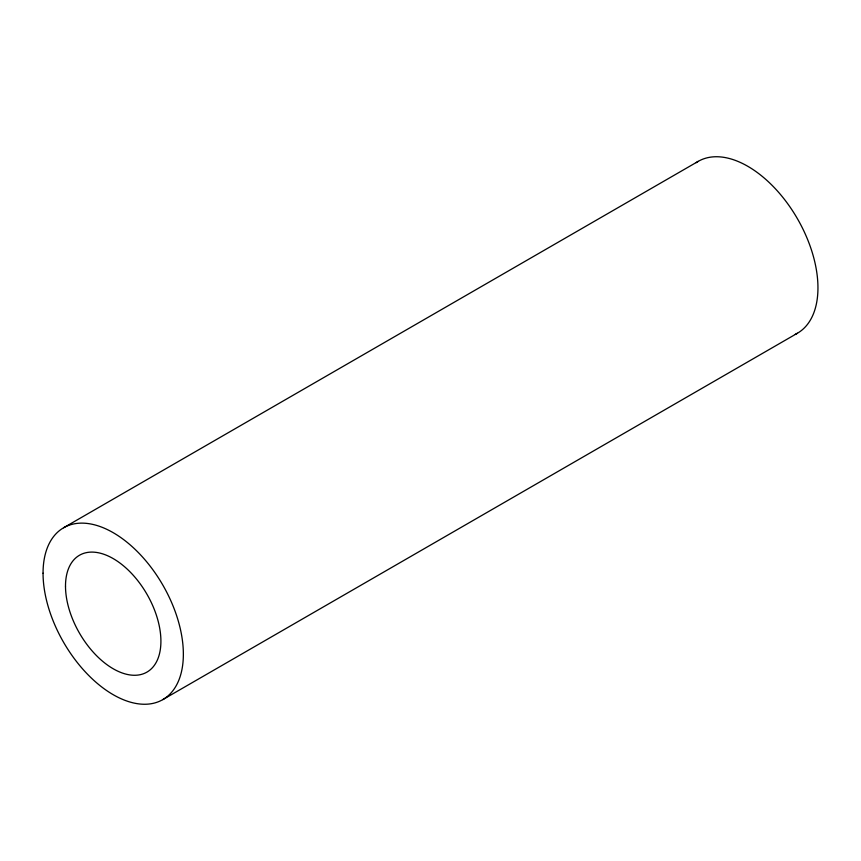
<?xml version="1.0" encoding="UTF-8"?>
<svg xmlns="http://www.w3.org/2000/svg" width="861" height="861" viewBox="0 0 861 861"><rect width="100%" height="100%" fill="white"/><g stroke="black" fill="none" stroke-linecap="round" stroke-linejoin="round"><path stroke-width="1.29" d="M63.596 527.761L698.185 161.384M162.815 699.616L797.404 333.239M696.075 162.707A99.219 57.289 60 0 1 797.404 218.672A99.219 57.289 60 0 1 795.209 334.402M65.501 586.147A67.47 38.949 60 0 0 137.06 675.164A67.47 38.949 60 0 0 137.06 579.754A67.47 38.949 60 0 0 65.501 586.147M43.05 573.178A99.219 57.289 60 0 0 148.286 704.094A99.219 57.289 60 0 0 148.286 563.783A99.219 57.289 60 0 0 43.05 573.178"/></g></svg>
